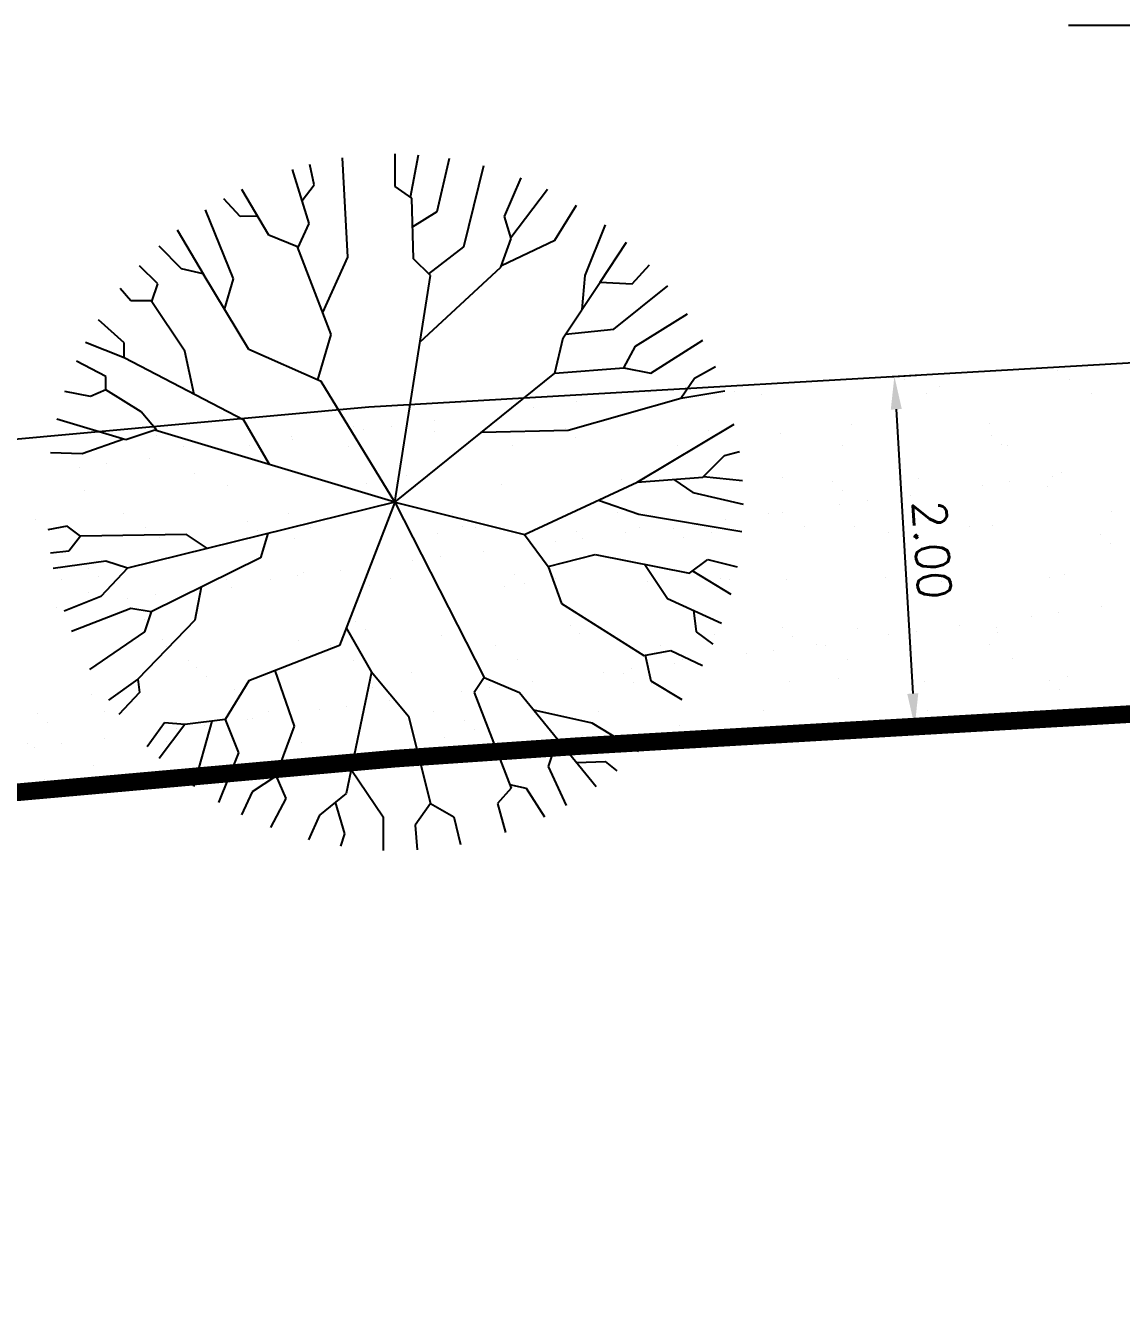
# Model space of a CAD drawing. Header units: millimetres. Extents: x 340 to 1003762, y 22 to 362022.
# Drawn here: x 369.77 to 375.99, y 107.94 to 115.16 of the extents above; entities that cross this region are included whole.
import ezdxf
from ezdxf.xclip import XClip

# ---------------------------------------------------------------- set-up
doc = ezdxf.new("R2010")
doc.units = ezdxf.units.MM
doc.header["$XCLIPFRAME"] = 0
doc.linetypes.add('LSBB_P_002 - PLANTA 1° NIVEL SALA DE VENTAS$0$000_ALTILLO PROPUESTA$0$HIDDEN', pattern=[0.375, 0.25, -0.125])
doc.layers.add('LSBB_P_002 - PLANTA 1° NIVEL SALA DE VENTAS$0$0.1', color=8, linetype='Continuous', lineweight=5)
for name, color, linetype in [('LSBB_P_002 - PLANTA 1° NIVEL SALA DE VENTAS$0$01', 8, 'Continuous'), ('LSBB_P_002 - PLANTA 1° NIVEL SALA DE VENTAS$0$COTAS 125', 2, 'Continuous'), ('LSBB_P_002 - PLANTA 1° NIVEL SALA DE VENTAS$0$HATCH', 8, 'Continuous'), ('LSBB_P_002 - PLANTA 1° NIVEL SALA DE VENTAS$0$LETRERO', 2, 'Continuous'), ('XREF', 7, 'Continuous')]:
    doc.layers.add(name, color=color, linetype=linetype)
doc.styles.add('LSBB_P_002 - PLANTA 1° NIVEL SALA DE VENTAS$0$1212_EXTERIORES OP8$0$STANDARD', font='txt')
doc.styles.add('LSBB_P_002 - PLANTA 1° NIVEL SALA DE VENTAS$0$ROMANS', font='romans')
doc.linetypes.add('LSBB_P_002 - PLANTA 1° NIVEL SALA DE VENTAS$0$1212_EXTERIORES OP8$0${ -E- }', pattern='A,4,-0.75,["E",LSBB_P_002 - PLANTA 1° NIVEL SALA DE VENTAS$0$1212_EXTERIORES OP8$0$STANDARD,S=0.15,R=0,X=-0.05,Y=-0.07],-0.75', length=5.5)
doc.dimstyles.new('LSBB_P_002 - PLANTA 1° NIVEL SALA DE VENTAS$0$DIMENSION-125', dxfattribs={"dimscale": 125, "dimtxt": 0.0015, "dimasz": 0.0015, "dimexe": 0.001, "dimexo": 0.0005, "dimgap": 0.0005, "dimtad": 1, "dimdec": 0, "dimlfac": 100, "dimzin": 0, "dimdsep": 46, "dimtxsty": 'LSBB_P_002 - PLANTA 1° NIVEL SALA DE VENTAS$0$ROMANS', "dimcen": 0.004, "dimclrd": 4, "dimclre": 8, "dimclrt": 3, "dimadec": 0, "dimazin": 0, "dimtfac": 1, "dimtdec": 0, "dimtix": 1, "dimtofl": 0, "dimtmove": 2, "dimatfit": 3, "dimfxl": 0, "dimtolj": 1, "dimtzin": 0, "dimarcsym": 0})

# ---------------------------------------------------------------- blocks, each defined once
blk = doc.blocks.new('*X45')
at = {"color": 0}
for p, q in [((513.5601, 128.0145), (513.5601, 128.0145)), ((512.6901, 127.9647), (512.6901, 127.9647)), ((512.7499, 127.9853), (512.7499, 127.9853)), ((513.6243, 127.9664), (513.6243, 127.9664)), ((510.9481, 127.8807), (510.9481, 127.8807)), ((511.2402, 127.8922), (511.2402, 127.8922)), ((511.7253, 127.8994), (511.7253, 127.8994)), ((511.8823, 127.8824), (511.8823, 127.8824)), ((512.8166, 127.8841), (512.8166, 127.8841)), ((512.8881, 127.9235), (512.8881, 127.9235)), ((513.7508, 127.8858), (513.7508, 127.8858)), ((510.5888, 127.8064), (510.5888, 127.8064)), ((510.8327, 127.8385), (510.8327, 127.8385)), ((510.0251, 127.7322), (510.0251, 127.7322)), ((510.4326, 127.7859), (510.4326, 127.7859)), ((508.4049, 127.6729), (508.4049, 127.6729)), ((509.5677, 127.697), (509.5677, 127.697)), ((509.6251, 127.6795), (509.6251, 127.6795)), ((509.7812, 127.7001), (509.7812, 127.7001)), ((510.0251, 127.6721), (510.0251, 127.6721)), ((510.7682, 127.6867), (510.7682, 127.6867)), ((510.8104, 127.6822), (510.8104, 127.6822)), ((511.5778, 127.6785), (511.5778, 127.6785)), ((511.9863, 127.6602), (511.9863, 127.6602)), ((512.3881, 127.7077), (512.3881, 127.7077)), ((513.1734, 127.7177), (513.1734, 127.7177)), ((513.1867, 127.6499), (513.1867, 127.6499)), ((508.4474, 127.6466), (508.4474, 127.6466)), ((508.6008, 127.5855), (508.6008, 127.5855)), ((508.9737, 127.5938), (508.9737, 127.5938)), ((509.2148, 127.6429), (509.2148, 127.6429)), ((509.2176, 127.6259), (509.2176, 127.6259)), ((509.535, 127.5872), (509.535, 127.5872)), ((510.4693, 127.5889), (510.4693, 127.5889)), ((510.8235, 127.6361), (510.8235, 127.6361)), ((511.4035, 127.5906), (511.4035, 127.5906)), ((512.3378, 127.5923), (512.3378, 127.5923)), ((513.242, 127.5992), (513.242, 127.5992)), ((513.272, 127.594), (513.272, 127.594)), ((508.4101, 127.5196), (508.4101, 127.5196)), ((508.8176, 127.5732), (508.8176, 127.5732)), ((508.01, 127.4669), (508.01, 127.4669)), ((508.1662, 127.4875), (508.1662, 127.4875)), ((508.6659, 127.4337), (508.6659, 127.4337)), ((513.579, 127.4364), (513.579, 127.4364)), ((508.8531, 127.3653), (508.8531, 127.3653)), ((509.6384, 127.3754), (509.6384, 127.3754)), ((509.8663, 127.4234), (509.8663, 127.4234)), ((509.9216, 127.3728), (509.9216, 127.3728)), ((510.4058, 127.3717), (510.4058, 127.3717)), ((511.0845, 127.3969), (511.0845, 127.3969)), ((511.216, 127.4009), (511.216, 127.4009)), ((512.0013, 127.4109), (512.0013, 127.4109)), ((512.2849, 127.3866), (512.2849, 127.3866)), ((512.7688, 127.4072), (512.7688, 127.4072)), ((513.1318, 127.3645), (513.1318, 127.3645)), ((513.288, 127.385), (513.288, 127.385)), ((513.503, 127.3601), (513.503, 127.3601)), ((513.5319, 127.4171), (513.5319, 127.4171)), ((508.0428, 127.3362), (508.0428, 127.3362)), ((512.3402, 127.3359), (512.3402, 127.3359)), ((512.7243, 127.3108), (512.7243, 127.3108)), ((512.3243, 127.2581), (512.3243, 127.2581)), ((512.4804, 127.2787), (512.4804, 127.2787)), ((513.8666, 127.2152), (513.8666, 127.2152)), ((507.7641, 127.1704), (507.7641, 127.1704)), ((508.2612, 127.205), (508.2612, 127.205)), ((508.9645, 127.1601), (508.9645, 127.1601)), ((509.1954, 127.2067), (509.1954, 127.2067)), ((510.1296, 127.2084), (510.1296, 127.2084)), ((511.0639, 127.2101), (511.0639, 127.2101)), ((511.5168, 127.1518), (511.5168, 127.1518)), ((511.6729, 127.1724), (511.6729, 127.1724)), ((511.9168, 127.2045), (511.9168, 127.2045)), ((511.9981, 127.2118), (511.9981, 127.2118)), ((512.9324, 127.2135), (512.9324, 127.2135)), ((508.3877, 127.1244), (508.3877, 127.1244)), ((509.0198, 127.1095), (509.0198, 127.1095)), ((509.3219, 127.1261), (509.3219, 127.1261)), ((510.044, 127.0941), (510.044, 127.0941)), ((510.1826, 127.1336), (510.1826, 127.1336)), ((510.2561, 127.1278), (510.2561, 127.1278)), ((510.8293, 127.1041), (510.8293, 127.1041)), ((511.1093, 127.0982), (511.1093, 127.0982)), ((511.1904, 127.1295), (511.1904, 127.1295)), ((511.3831, 127.1233), (511.3831, 127.1233)), ((511.4384, 127.0726), (511.4384, 127.0726)), ((511.5967, 127.1004), (511.5967, 127.1004)), ((512.1246, 127.1312), (512.1246, 127.1312)), ((512.407, 127.1296), (512.407, 127.1296)), ((512.6012, 127.0968), (512.6012, 127.0968)), ((513.0589, 127.1329), (513.0589, 127.1329)), ((513.1923, 127.1396), (513.1923, 127.1396)), ((513.8016, 127.0865), (513.8016, 127.0865)), ((508.4663, 127.0686), (508.4663, 127.0686)), ((509.2337, 127.0649), (509.2337, 127.0649)), ((510.7092, 127.0455), (510.7092, 127.0455)), ((510.8654, 127.0661), (510.8654, 127.0661)), ((513.8569, 127.0358), (513.8569, 127.0358)), ((509.9017, 126.9392), (509.9017, 126.9392)), ((510.0578, 126.9598), (510.0578, 126.9598)), ((510.3017, 126.9919), (510.3017, 126.9919)), ((508.0627, 126.8968), (508.0627, 126.8968)), ((509.2808, 126.8703), (509.2808, 126.8703)), ((509.4942, 126.8856), (509.4942, 126.8856)), ((510.4812, 126.86), (510.4812, 126.86)), ((513.5979, 126.8584), (513.5979, 126.8584)), ((507.9089, 126.8326), (507.9089, 126.8326)), ((508.1179, 126.8462), (508.1179, 126.8462)), ((508.8431, 126.8343), (508.8431, 126.8343)), ((508.872, 126.7873), (508.872, 126.7873)), ((509.0942, 126.8329), (509.0942, 126.8329)), ((509.2503, 126.8535), (509.2503, 126.8535)), ((509.6573, 126.7973), (509.6573, 126.7973)), ((509.7773, 126.836), (509.7773, 126.836)), ((510.4247, 126.7936), (510.4247, 126.7936)), ((510.5365, 126.8093), (510.5365, 126.8093)), ((510.7116, 126.8377), (510.7116, 126.8377)), ((511.2349, 126.8228), (511.2349, 126.8228)), ((511.6458, 126.8394), (511.6458, 126.8394)), ((511.6993, 126.8335), (511.6993, 126.8335)), ((512.0202, 126.8328), (512.0202, 126.8328)), ((512.5801, 126.8411), (512.5801, 126.8411)), ((512.7877, 126.8292), (512.7877, 126.8292)), ((512.8998, 126.8232), (512.8998, 126.8232)), ((513.5143, 126.8428), (513.5143, 126.8428)), ((508.0617, 126.7581), (508.0617, 126.7581)), ((508.2866, 126.7266), (508.2866, 126.7266)), ((508.4428, 126.7471), (508.4428, 126.7471)), ((508.6867, 126.7792), (508.6867, 126.7792)), ((512.9551, 126.7725), (512.9551, 126.7725)), ((507.8791, 126.6729), (507.8791, 126.6729)), ((513.5646, 126.6447), (513.5646, 126.6447)), ((513.8085, 126.6768), (513.8085, 126.6768)), ((508.3789, 126.607), (508.3789, 126.607)), ((509.5794, 126.5967), (509.5794, 126.5967)), ((510.7975, 126.5702), (510.7975, 126.5702)), ((513.0009, 126.5705), (513.0009, 126.5705)), ((513.4084, 126.6241), (513.4084, 126.6241)), ((509.6347, 126.546), (509.6347, 126.546)), ((510.0629, 126.516), (510.0629, 126.516)), ((510.8482, 126.5261), (510.8482, 126.5261)), ((511.6156, 126.5224), (511.6156, 126.5224)), ((511.9979, 126.5599), (511.9979, 126.5599)), ((512.0532, 126.5092), (512.0532, 126.5092)), ((512.4259, 126.5516), (512.4259, 126.5516)), ((512.6009, 126.5178), (512.6009, 126.5178)), ((512.757, 126.5384), (512.757, 126.5384)), ((513.2112, 126.5616), (513.2112, 126.5616)), ((513.2161, 126.5333), (513.2161, 126.5333)), ((508.4852, 126.4905), (508.4852, 126.4905)), ((508.5034, 126.4538), (508.5034, 126.4538)), ((509.2526, 126.4869), (509.2526, 126.4869)), ((509.4377, 126.4555), (509.4377, 126.4555)), ((510.3719, 126.4572), (510.3719, 126.4572)), ((511.3062, 126.4589), (511.3062, 126.4589)), ((511.9495, 126.4321), (511.9495, 126.4321)), ((512.1934, 126.4642), (512.1934, 126.4642)), ((512.2404, 126.4606), (512.2404, 126.4606)), ((513.1747, 126.4623), (513.1747, 126.4623)), ((508.63, 126.3732), (508.63, 126.3732)), ((509.5642, 126.3749), (509.5642, 126.3749)), ((510.4984, 126.3766), (510.4984, 126.3766)), ((511.3859, 126.3579), (511.3859, 126.3579)), ((511.4327, 126.3783), (511.4327, 126.3783)), ((511.7934, 126.4115), (511.7934, 126.4115)), ((512.3669, 126.38), (512.3669, 126.38)), ((513.3012, 126.3817), (513.3012, 126.3817)), ((508.6775, 126.3334), (508.6775, 126.3334)), ((508.7328, 126.2827), (508.7328, 126.2827)), ((509.8957, 126.3069), (509.8957, 126.3069)), ((510.9858, 126.3052), (510.9858, 126.3052)), ((511.0961, 126.2965), (511.0961, 126.2965)), ((511.142, 126.3257), (511.142, 126.3257)), ((513.6168, 126.2803), (513.6168, 126.2803)), ((508.8909, 126.2093), (508.8909, 126.2093)), ((509.6761, 126.2193), (509.6761, 126.2193)), ((510.3344, 126.2194), (510.3344, 126.2194)), ((510.4436, 126.2156), (510.4436, 126.2156)), ((510.5783, 126.2515), (510.5783, 126.2515)), ((511.1514, 126.2459), (511.1514, 126.2459)), ((511.2538, 126.2448), (511.2538, 126.2448)), ((512.0391, 126.2548), (512.0391, 126.2548)), ((512.3142, 126.27), (512.3142, 126.27)), ((512.8065, 126.2511), (512.8065, 126.2511)), ((513.5147, 126.2597), (513.5147, 126.2597)), ((513.57, 126.209), (513.57, 126.209)), ((508.0806, 126.1801), (508.0806, 126.1801)), ((509.7708, 126.1452), (509.7708, 126.1452)), ((510.1783, 126.1989), (510.1783, 126.1989)), ((507.7757, 126.0701), (507.7757, 126.0701)), ((508.1511, 126.0813), (508.1511, 126.0813)), ((509.0854, 126.083), (509.0854, 126.083)), ((509.3708, 126.0926), (509.3708, 126.0926)), ((509.5269, 126.1131), (509.5269, 126.1131)), ((510.0196, 126.0847), (510.0196, 126.0847)), ((510.9539, 126.0864), (510.9539, 126.0864)), ((511.8881, 126.0881), (511.8881, 126.0881)), ((512.8224, 126.0898), (512.8224, 126.0898)), ((513.7566, 126.0915), (513.7566, 126.0915)), ((507.831, 126.0194), (507.831, 126.0194)), ((508.7194, 126.0068), (508.7194, 126.0068)), ((508.9633, 126.0389), (508.9633, 126.0389)), ((508.9938, 126.0436), (508.9938, 126.0436)), ((510.1943, 126.0332), (510.1943, 126.0332)), ((511.4124, 126.0067), (511.4124, 126.0067)), ((512.6128, 125.9964), (512.6128, 125.9964)), ((508.1557, 125.9326), (508.1557, 125.9326)), ((508.5632, 125.9863), (508.5632, 125.9863)), ((510.0818, 125.938), (510.0818, 125.938)), ((510.2496, 125.9826), (510.2496, 125.9826)), ((510.8671, 125.948), (510.8671, 125.948)), ((511.6345, 125.9443), (511.6345, 125.9443)), ((507.7188, 125.9025), (507.7188, 125.9025)), ((507.7557, 125.8799), (507.7557, 125.8799)), ((507.9118, 125.9005), (507.9118, 125.9005)), ((508.5041, 125.9125), (508.5041, 125.9125)), ((509.2715, 125.9088), (509.2715, 125.9088)), ((508.092, 125.7803), (508.092, 125.7803)), ((507.8115, 125.7009), (507.8115, 125.7009))]:
    blk.add_line(p, q, dxfattribs=at)
blk = doc.blocks.new('LSBB_P_002 - PLANTA 1° NIVEL SALA DE VENTAS$0$TITO')
at = {"layer": 'LSBB_P_002 - PLANTA 1° NIVEL SALA DE VENTAS$0$01', "linetype": 'Continuous'}
for p, q in [((-0.1363, 0.7087), (-0.152, 0.9895)), ((-0.0028, 0.9088), (-0.0028, 1.0008)), ((0.0414, 0.8779), (0.0642, 0.9985)), ((0.1164, 0.8373), (0.1519, 0.9885)), ((-0.246, 0.804), (-0.2935, 0.9571)), ((-0.2317, 0.9136), (-0.2448, 0.9707)), ((0.1927, 0.7373), (0.2492, 0.968)), ((-0.2661, 0.8689), (-0.2317, 0.9136)), ((0.0449, 0.8755), (-0.0028, 0.9088)), ((0.3072, 0.8231), (0.3552, 0.9335)), ((-0.4415, 0.8231), (-0.4885, 0.8732)), ((-0.3605, 0.7706), (-0.437, 0.9003)), ((0.0497, 0.7039), (0.0449, 0.8755)), ((0.3253, 0.7641), (0.4295, 0.9009)), ((-0.4606, 0.6468), (-0.5399, 0.842)), ((0.0472, 0.7944), (0.1164, 0.8373)), ((0.4503, 0.7563), (0.5119, 0.8558)), ((-0.392, 0.8241), (-0.4415, 0.8231)), ((-0.2782, 0.7341), (-0.246, 0.804)), ((0.3263, 0.7611), (0.3072, 0.8231)), ((0.5361, 0.6563), (0.5938, 0.7999)), ((-0.5431, 0.6554), (-0.6196, 0.7846)), ((-0.2794, 0.7373), (-0.3605, 0.7706)), ((0.2976, 0.6801), (0.3263, 0.7611)), ((-0.6084, 0.6753), (-0.6717, 0.7399)), ((-0.184, 0.4895), (-0.2794, 0.7373)), ((0.0926, 0.661), (0.1927, 0.7373)), ((0.2992, 0.6846), (0.4503, 0.7563)), ((0.579, 0.6372), (0.6535, 0.7507)), ((-0.2079, 0.5515), (-0.1363, 0.7087)), ((0.0974, 0.6563), (0.0497, 0.7039)), ((0.6696, 0.6325), (0.719, 0.6867)), ((-0.6752, 0.6325), (-0.7276, 0.6841)), ((-0.5464, 0.661), (-0.6084, 0.6753)), ((-0.4177, 0.4466), (-0.5464, 0.661)), ((-0.0031, 0.0136), (0.0974, 0.6563)), ((0.0678, 0.4673), (0.2976, 0.6801)), ((0.5277, 0.5603), (0.5361, 0.6563)), ((-0.7515, 0.5848), (-0.7822, 0.6198)), ((-0.6928, 0.5826), (-0.6752, 0.6325)), ((-0.4859, 0.5601), (-0.4606, 0.6468)), ((0.4741, 0.48), (0.579, 0.6372)), ((0.579, 0.6372), (0.6696, 0.6325)), ((0.6172, 0.5038), (0.7703, 0.6271)), ((-0.6943, 0.5848), (-0.7515, 0.5848)), ((-0.5989, 0.4419), (-0.6943, 0.5848)), ((0.6792, 0.4562), (0.8269, 0.548)), ((-0.7706, 0.4657), (-0.8439, 0.5309)), ((-0.2219, 0.3602), (-0.184, 0.4895)), ((0.4503, 0.3799), (0.4741, 0.48)), ((0.4807, 0.4899), (0.6172, 0.5038)), ((0.7221, 0.3799), (0.8704, 0.4735)), ((-0.7706, 0.4228), (-0.8805, 0.466)), ((-0.7706, 0.4228), (-0.7706, 0.4657)), ((-0.572, 0.3194), (-0.5989, 0.4419)), ((-0.2126, 0.3561), (-0.4177, 0.4466)), ((0.6458, 0.3942), (0.6792, 0.4562)), ((-0.823, 0.3704), (-0.9057, 0.4134)), ((-0.432, 0.2465), (-0.7706, 0.4228)), ((0.8461, 0.3656), (0.9059, 0.3986)), ((-0.823, 0.3323), (-0.823, 0.3704)), ((-0.0031, 0.0136), (0.4503, 0.3799)), ((0.4503, 0.3799), (0.6458, 0.3942)), ((0.6459, 0.3945), (0.7221, 0.3799)), ((0.8079, 0.3084), (0.8461, 0.3656)), ((-0.866, 0.3132), (-0.9389, 0.328)), ((-0.823, 0.3323), (-0.866, 0.3132)), ((-0.7229, 0.2703), (-0.823, 0.3323)), ((-0.0031, 0.0136), (-0.2126, 0.3561)), ((0.8079, 0.3084), (0.9323, 0.3292)), ((0.4884, 0.2179), (0.8079, 0.3084)), ((-0.6777, 0.2159), (-0.7229, 0.2703)), ((-0.7661, 0.1906), (-0.9616, 0.2496)), ((-0.6843, 0.2179), (-0.7661, 0.1906)), ((-0.0031, 0.0136), (-0.6843, 0.2179)), ((-0.3592, 0.1204), (-0.432, 0.2465)), ((0.2429, 0.2124), (0.4884, 0.2179)), ((0.6839, 0.0702), (0.9589, 0.2351)), ((-0.7716, 0.1923), (-0.8898, 0.1512)), ((-0.8898, 0.1512), (-0.9802, 0.1539)), ((0.8699, 0.0845), (0.9319, 0.1464)), ((0.9319, 0.1464), (0.9736, 0.1572)), ((0.6839, 0.0702), (0.8699, 0.0845)), ((0.7882, 0.0782), (0.8413, 0.0416)), ((0.8723, 0.0869), (0.9821, 0.0754)), ((0.3644, -0.0775), (0.6839, 0.0702)), ((0.8413, 0.0416), (0.9841, 0.0082)), ((-0.0031, 0.0136), (-0.761, -0.1728)), ((-0.0031, 0.0136), (-0.1602, -0.392)), ((-0.0031, 0.0136), (0.3644, -0.0775)), ((-0.0031, 0.0136), (0.25, -0.4825)), ((0.5739, 0.0193), (0.6887, -0.0203)), ((0.6887, -0.0203), (0.9806, -0.0693)), ((-0.9327, -0.0537), (-0.9872, -0.0641)), ((-0.8946, -0.0823), (-0.9327, -0.0537)), ((-0.8946, -0.0823), (-0.928, -0.1252)), ((-0.5941, -0.0775), (-0.8946, -0.0823)), ((-0.5342, -0.117), (-0.5941, -0.0775)), ((-0.3634, -0.075), (-0.3843, -0.1442)), ((0.3644, -0.0775), (0.4312, -0.168)), ((-0.928, -0.1252), (-0.9797, -0.1305)), ((-0.3843, -0.1442), (-0.6943, -0.2967)), ((0.4312, -0.168), (0.5647, -0.1347)), ((0.5647, -0.1347), (0.8318, -0.1871)), ((-0.823, -0.1537), (-0.9723, -0.174)), ((-0.761, -0.1728), (-0.8374, -0.2538)), ((-0.761, -0.1728), (-0.823, -0.1537)), ((0.4312, -0.168), (0.4693, -0.2729)), ((0.706, -0.1624), (0.7698, -0.2586)), ((0.8318, -0.1871), (0.8842, -0.149)), ((0.8842, -0.149), (0.967, -0.1693)), ((0.8403, -0.1809), (0.9492, -0.2464)), ((-0.5526, -0.227), (-0.5703, -0.3205)), ((-0.8374, -0.2538), (-0.9409, -0.2946)), ((-0.7515, -0.2872), (-0.9198, -0.3525)), ((-0.6943, -0.2967), (-0.7515, -0.2872)), ((0.4693, -0.2729), (0.703, -0.4206)), ((0.7698, -0.2586), (0.9227, -0.3289)), ((-0.5703, -0.3205), (-0.7324, -0.4873)), ((-0.6943, -0.2967), (-0.7134, -0.3539)), ((0.8433, -0.2924), (0.8508, -0.3539)), ((-0.7134, -0.3539), (-0.8688, -0.4607)), ((-0.141, -0.3425), (-0.0696, -0.4682)), ((0.8508, -0.3539), (0.8983, -0.3888)), ((-0.1602, -0.392), (-0.4177, -0.492)), ((0.703, -0.4206), (0.7793, -0.4063)), ((0.7067, -0.4199), (0.7221, -0.492)), ((0.7793, -0.4063), (0.869, -0.449)), ((-0.3434, -0.4632), (-0.2889, -0.6207)), ((-0.0696, -0.4682), (-0.1411, -0.8113)), ((-0.0707, -0.4662), (0.0354, -0.5921)), ((-0.7324, -0.4873), (-0.8153, -0.5475)), ((-0.7324, -0.4873), (-0.7277, -0.5254)), ((-0.4177, -0.492), (-0.4845, -0.6016)), ((0.25, -0.4825), (0.2213, -0.5254)), ((0.25, -0.4825), (0.3501, -0.5254)), ((0.7221, -0.492), (0.8108, -0.545)), ((-0.7277, -0.5254), (-0.7856, -0.5882)), ((0.2213, -0.5254), (0.3263, -0.797)), ((0.3501, -0.5254), (0.5678, -0.7918)), ((0.3902, -0.5745), (0.5552, -0.6112)), ((-0.6561, -0.6112), (-0.7058, -0.6797)), ((-0.5989, -0.6159), (-0.6561, -0.6112)), ((-0.4845, -0.6016), (-0.5989, -0.6159)), ((-0.5226, -0.6064), (-0.5745, -0.7914)), ((-0.4845, -0.6016), (-0.4463, -0.6969)), ((0.0354, -0.5921), (0.0974, -0.8399)), ((0.5552, -0.6112), (0.6879, -0.6914)), ((-0.5989, -0.6159), (-0.6717, -0.7126)), ((-0.2889, -0.6207), (-0.3414, -0.7636)), ((0.4575, -0.6568), (0.4312, -0.7351)), ((-0.4463, -0.6969), (-0.503, -0.8376)), ((0.5126, -0.7243), (0.5933, -0.7208)), ((0.5933, -0.7208), (0.6262, -0.747)), ((-0.127, -0.7435), (-0.0362, -0.878)), ((0.4312, -0.7351), (0.4823, -0.846)), ((-0.3414, -0.7636), (-0.4081, -0.8065)), ((-0.3404, -0.761), (-0.3128, -0.8256)), ((0.3221, -0.7862), (0.3692, -0.797)), ((-0.4081, -0.8065), (-0.4386, -0.8723)), ((-0.3128, -0.8256), (-0.3563, -0.9082)), ((-0.1411, -0.8113), (-0.2174, -0.8732)), ((0.3263, -0.797), (0.2881, -0.8399)), ((0.3692, -0.797), (0.4213, -0.8777)), ((-0.1723, -0.8366), (-0.1459, -0.9256)), ((0.0974, -0.8399), (0.0544, -0.9018)), ((0.0974, -0.8399), (0.1641, -0.878)), ((0.2881, -0.8399), (0.3108, -0.9223)), ((-0.2174, -0.8732), (-0.2479, -0.9427)), ((-0.0362, -0.878), (-0.0368, -0.973)), ((0.0544, -0.9018), (0.06, -0.9715)), ((0.1641, -0.878), (0.1824, -0.956)), ((-0.1459, -0.9256), (-0.1573, -0.9614))]:
    blk.add_line(p, q, dxfattribs=at)
blk = doc.blocks.new('*D78')
at = {"layer": 'LSBB_P_002 - PLANTA 1° NIVEL SALA DE VENTAS$0$COTAS 125', "color": 8, "linetype": 'Continuous', "lineweight": -2, "transparency": 16777216}
for p, q in [((789.9517, 327.9856), (790.1119, 327.9949)), ((790.0669, 326.0001), (790.2271, 326.0094))]:
    blk.add_line(p, q, dxfattribs=at)
at = {"layer": 'LSBB_P_002 - PLANTA 1° NIVEL SALA DE VENTAS$0$COTAS 125', "color": 4, "linetype": 'Continuous', "lineweight": -2, "transparency": 16777216}
blk.add_line((789.9979, 327.8005), (790.0914, 326.1893), dxfattribs=at)
at = {"layer": 'LSBB_P_002 - PLANTA 1° NIVEL SALA DE VENTAS$0$COTAS 125', "color": 4, "transparency": 16777216}
for points in [[(790.0291, 327.8023), (789.9667, 327.7987), (789.9871, 327.9877)], [(790.1226, 326.1912), (790.0602, 326.1875), (790.1023, 326.0022)]]:
    blk.add_solid(points, dxfattribs=at)
at = {"layer": 'LSBB_P_002 - PLANTA 1° NIVEL SALA DE VENTAS$0$COTAS 125', "color": 3, "transparency": 16777216, "insert": (790.2007, 327.004), "char_height": 0.1875, "attachment_point": 5, "rotation": 273.32158, "style": 'LSBB_P_002 - PLANTA 1° NIVEL SALA DE VENTAS$0$ROMANS'}
blk.add_mtext('\\A1;2.00', dxfattribs=at)
blk = doc.blocks.new('LSBB_P_002 - PLANTA 1° NIVEL SALA DE VENTAS', base_point=(223.5696, 14.2202))
at = {"layer": 'LSBB_P_002 - PLANTA 1° NIVEL SALA DE VENTAS$0$0.1', "linetype": 'LSBB_P_002 - PLANTA 1° NIVEL SALA DE VENTAS$0$1212_EXTERIORES OP8$0${ -E- }', "const_width": 0.1}
blk.add_lwpolyline([(767.3693, 324.0001), (768.5709, 311.2172), (776.864, 311.7079), (787.4025, 312.5034), (787.3972, 312.6042), (807.2801, 314.1483), (807.254, 314.4318), (811.1157, 314.7978), (810.9095, 327.1936), (794.8825, 326.2796), (788.1864, 325.891), (787.1558, 325.8207), (778.3405, 325.0356), (767.371, 323.9701)], close=True, dxfattribs=at)
at = {"layer": 'LSBB_P_002 - PLANTA 1° NIVEL SALA DE VENTAS$0$01'}
for p, q in [((787.0065, 327.8154), (812.9491, 329.3149)), ((787.0065, 327.8154), (812.9491, 329.3149)), ((787.0065, 327.8154), (812.9491, 329.3149)), ((773.2468, 326.5502), (787.0065, 327.8154)), ((773.2468, 326.5502), (787.0065, 327.8154)), ((773.2468, 326.5502), (787.0065, 327.8154))]:
    blk.add_line(p, q, dxfattribs=at)
at = {"layer": 'LSBB_P_002 - PLANTA 1° NIVEL SALA DE VENTAS$0$LETRERO'}
blk.add_line((795.2975, 329.9763), (790.9743, 329.9763), dxfattribs=at)
at = {"layer": 'LSBB_P_002 - PLANTA 1° NIVEL SALA DE VENTAS$0$01', "xscale": 2, "yscale": 2, "zscale": 2}
blk.add_blockref('LSBB_P_002 - PLANTA 1° NIVEL SALA DE VENTAS$0$TITO', (787.1607, 327.2464), dxfattribs=at)
at = {"layer": 'LSBB_P_002 - PLANTA 1° NIVEL SALA DE VENTAS$0$HATCH', "color": 9, "linetype": 'LSBB_P_002 - PLANTA 1° NIVEL SALA DE VENTAS$0$000_ALTILLO PROPUESTA$0$HIDDEN'}
blk.add_blockref('*X45', (277.3539, 200.004), dxfattribs=at)
at = {"layer": 'LSBB_P_002 - PLANTA 1° NIVEL SALA DE VENTAS$0$COTAS 125'}
dim = blk.add_aligned_dim(p1=(789.8893, 327.982), p2=(790.0045, 325.9965), distance=0.098, text='2.00', dimstyle='LSBB_P_002 - PLANTA 1° NIVEL SALA DE VENTAS$0$DIMENSION-125', override={"dimfxl": 0.005}, dxfattribs=at)
dim.commit()
dim.dimension.update_dxf_attribs({"geometry": '*D78', "text_midpoint": (790.2007, 327.004)})

msp = doc.modelspace()

# ---------------------------------------------------------------- block references
at = {"layer": 'XREF'}
ref = msp.add_blockref('LSBB_P_002 - PLANTA 1° NIVEL SALA DE VENTAS', (-191.719, -200.5998), dxfattribs=at)
XClip(ref).set_block_clipping_path([(755.454857474, 236.6800249606), (887.3150098981, 333.6713636781)])

doc.saveas('drawing.dxf')
